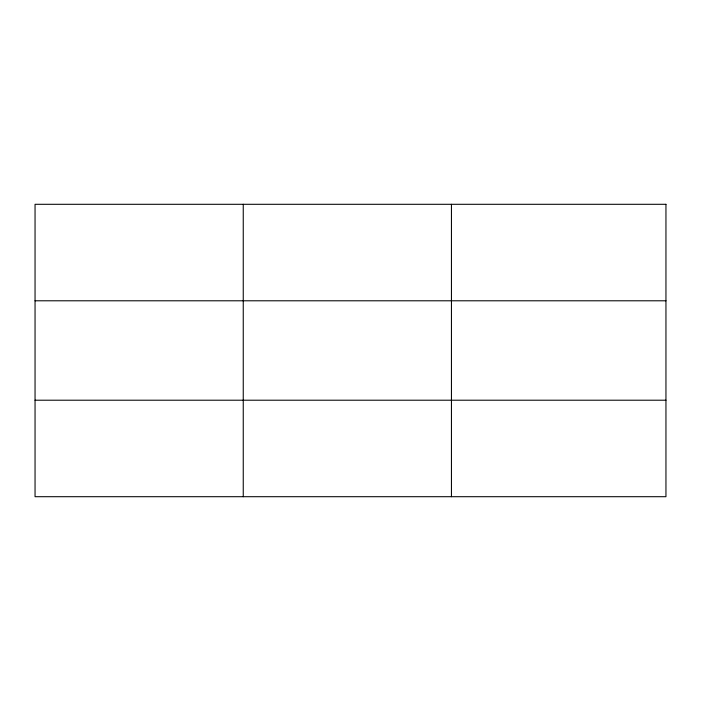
<?xml version="1.0" encoding="UTF-8"?>
<svg xmlns="http://www.w3.org/2000/svg" width="701" height="701" viewBox="0 0 701 701"><rect width="100%" height="100%" fill="white"/><g stroke="black" fill="none" stroke-linecap="round" stroke-linejoin="round"><path stroke-width="1.05" d="M243.247 204.298L243.247 496.702M451.444 204.298L451.444 496.702M35.05 300.79L665.95 300.79M35.05 400.21L665.95 400.21M665.95 204.298L665.95 496.702L35.05 496.702L35.05 204.298L665.95 204.298"/></g></svg>
